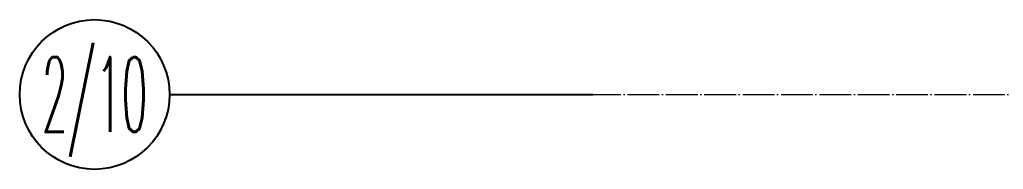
# Model space of a CAD drawing. Header units: millimetres. Extents: x -1346 to 48994, y -3569 to 24186.
# Drawn here: x -1346 to 2592, y 10916 to 11516 of the extents above; entities that cross this region are included whole.
import ezdxf
from ezdxf.enums import TextEntityAlignment as Align

# ---------------------------------------------------------------- set-up
doc = ezdxf.new("R2010")
doc.units = ezdxf.units.MM
doc.linetypes.add('DOTE', pattern=[61.467999999999996, 50.8, -5.08, 0.508, -5.08])
doc.layers.add('BS-DOTE', color=134, linetype='DOTE', lineweight=0)
doc.styles.add('深圳院-英文', font='SIMPLEX.SHX', dxfattribs={"width": 0.8, "bigfont": 'hztxt.shx'})

# ---------------------------------------------------------------- blocks, each defined once
blk = doc.blocks.new('*U113')
at = {"color": 150, "ltscale": 0.65}
blk.add_lwpolyline([(5, 0), (33.2605065643527, 0)], dxfattribs=at)
at = {"color": 150, "ltscale": 0.1}
blk.add_circle((0, 0), 5, dxfattribs=at)
at = {"color": 2, "ltscale": 0.1, "style": '深圳院-英文', "width": 0.8}
blk.add_attdef('A', text='', height=5, dxfattribs=at).set_placement((0, 0), align=Align.MIDDLE_CENTER)
blk = doc.blocks.new('FDGDSGDDSS')
at = {"layer": 'BS-DOTE', "ltscale": 2.5}
blk.add_lwpolyline([(65571.24175638698, 94243.25020993185), (111471.2417563835, 94243.25020993185)], dxfattribs=at)
ref = blk.add_blockref('*U113', (63591.24175638699, 94243.2502099319), dxfattribs=dict(xscale=60, yscale=60, zscale=60))
ref.add_attrib('A', '2/10', dxfattribs={"color": 2, "ltscale": 0.1, "height": 300, "style": '深圳院-英文', "width": 0.4}).set_placement((63591.24175638699, 94243.2502099319), align=Align.MIDDLE_CENTER)

msp = doc.modelspace()

# ---------------------------------------------------------------- block references
msp.add_blockref('FDGDSGDDSS', (-64636.9797615963, -83027.44593458522))

doc.saveas('drawing.dxf')
